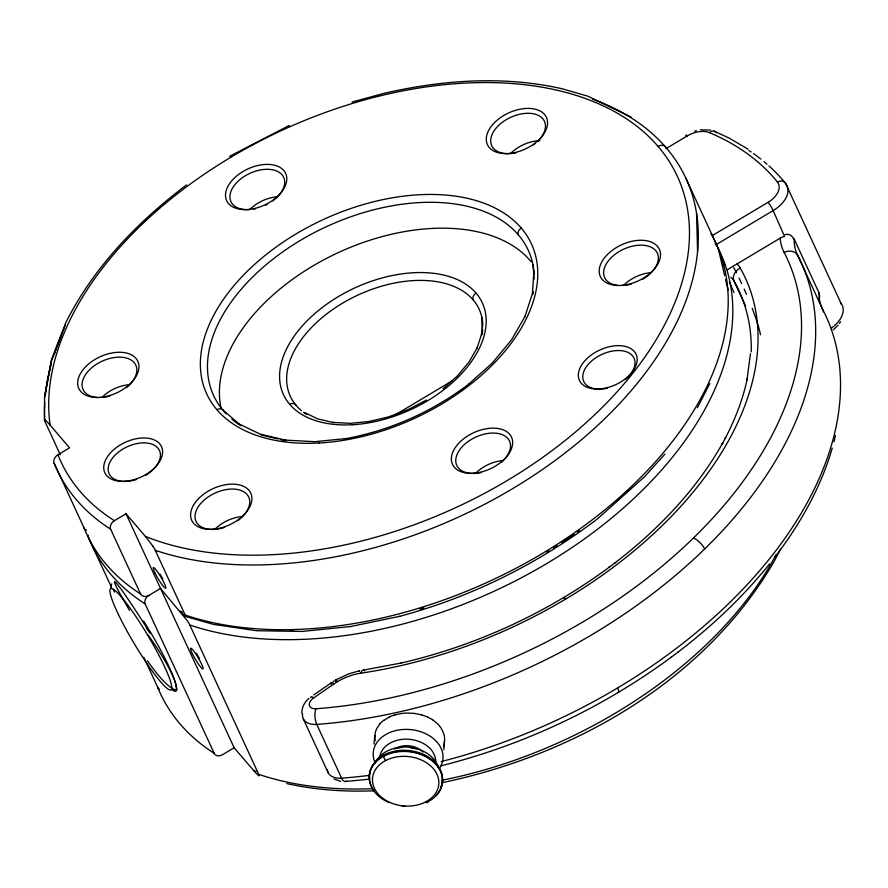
<?xml version="1.0" encoding="UTF-8"?>
<svg xmlns="http://www.w3.org/2000/svg" width="888" height="888" viewBox="0 0 888 888"><rect width="100%" height="100%" fill="white"/><g stroke="black" fill="none" stroke-linecap="round" stroke-linejoin="round"><path stroke-width="1.33" d="M379.753 724.131L376.901 728.327A35.875 25.941 9 0 0 375.191 733.055L374.836 738.117A35.742 25.785 11.5 0 0 375.202 740.67M443.8 749.783L444.622 738.627A35.742 27.328 -1.1 0 0 443.656 733.421L441.414 728.615A35.742 27.251 -0.8 0 0 437.884 724.131L433.244 720.179M481.496 334.709L482.351 321.223M532.412 293.884L533.843 271.451M750.449 353.613L746.986 380.009L747.296 378.477C742.912 399.489 735.053 419.669 725.074 438.639L725.718 437.462L722.088 444.144L722.721 442.99C696.236 490.232 657.853 529.881 615.151 562.759L615.617 562.404L609.024 567.377L609.468 567.044C547.508 612.842 476.035 645.731 400.965 663.081L401.52 662.959L363.259 670.14M374.037 744.055L374.836 735.564M444.611 741.302L444.233 743.955A35.875 27.461 1.5 0 1 443.478 746.542M259.263 775.635L259.096 775.768A14.852 1.998 59.2 0 1 258.397 775.413L255.888 773.06A53.125 7.16 59.2 0 1 253.557 770.44L234.132 747.752L126.007 513.764L114.397 520.69A339.649 207.703 -24.8 0 1 57.931 454.756L69.541 447.818L50.117 425.13A339.649 207.703 -24.8 0 1 430.98 86.258A339.649 207.703 -24.8 0 1 652.747 345.243A339.649 207.703 -24.8 0 1 145.432 536.452L126.007 513.764M44.666 397.325L51.304 361.671L65.357 325.108M833.965 441.813L835.497 435.509M832.245 448.14C820.679 488.1 799.7 524.819 774.48 557.686M481.651 333.944L477.034 348.129L477.367 347.508L469.097 361.882L457.542 375.791L443.134 388.711M524.897 316.683L532.578 293.118M818.78 300.61L819.68 296.703L819.236 293.351L794.238 239.216A8.27 5.916 -62.6 0 0 793.75 238.384M780.719 548.695L774.669 560.483M709.856 383.483L697.369 407.77M774.269 561.216C705.028 680.652 574.492 754.966 442.157 782.683M525.23 316.061L511.532 339.86L492.385 362.915L468.52 384.304M839.46 323.465L840.57 321.745M769.574 563.924C742.979 597.047 711.799 626.34 678.055 652.081M664.868 454.145L644.744 476.545L597.424 518.925C538.428 563.647 471.306 597.191 399.722 616.305L399.422 616.372M838.15 325.152L833.188 329.892M308.935 698.412C304.529 702.108 301.365 707.858 301.976 713.73M186.547 184.915C137.496 221.922 93.64 267.221 65.845 322.544L51.426 359.751L44.6 396.314L44.456 420.379L60.284 454.767M440.748 765.9C523.709 745.021 602.619 707.914 671.428 657.065M670.995 657.398L678.532 651.725M383.849 720.357L389.022 717.226M331.468 682.672L313.73 694.949M727.216 269.774L780.175 238.162A94.272 57.653 -24.8 0 0 784.126 252.425A404.806 247.552 -24.8 0 1 693.45 538.006A404.806 247.552 -24.8 0 1 315.917 708.746A9.701 5.939 -24.8 0 1 309.335 705.316A9.701 5.939 -24.8 0 1 313.608 697.946L333.988 683.882A40.892 25.008 -24.8 0 1 360.894 673.16A11.089 3.818 81.7 0 1 364.613 670.851M468.764 384.116C432.678 411.533 390.409 430.414 345.821 438.639M333.056 681.64L334.077 680.985M666.056 148.607L687.157 136.008A20.79 12.721 -24.8 0 1 709.534 132.667A6.926 4.795 -67.1 0 1 716.283 132.878M394.716 415.151L451.892 381.03M712.309 235.575L768.042 202.32A20.79 12.721 -24.8 0 0 777.433 182.073A6.926 5.428 -38.7 0 1 785.691 183.594L840.903 303.086A6.926 5.428 -38.7 0 1 841.258 304.284M715.717 244.877L773.159 210.589A27.728 16.961 -24.8 0 0 785.691 183.594A363.902 222.544 -24.8 0 0 768.953 165.912M143.812 657.242L157.731 687.368A346.575 211.943 -24.8 0 0 214.197 753.302L145.177 603.94A7.082 5.517 -40.6 0 1 148.907 595.393L160.517 588.444L187.313 620.723A8.036 1.077 59.2 0 1 189.055 623.454L259.274 775.535M234.132 747.752L222.522 754.689A7.082 5.517 -40.6 0 1 214.13 753.335M335.575 680.03L348.795 673.792L359.718 670.751L359.107 670.884M229.57 156.332L289.277 125.441M426.54 400.044L408.036 409.612L388.578 416.872L368.92 421.534M694.605 131.169L696.403 130.658M394.938 714.929L401.232 713.541A35.742 24.82 2.8 0 1 408.047 713.064L415.007 713.441M352.07 102.02L383.86 93.395M213.997 624.453L256.332 630.713L302.064 631.446L350.582 626.528M350.138 626.628L399.722 616.305M384.193 93.318C442.346 79.898 503.552 75.491 562.148 88.767L587.789 96.159L630.913 116.994M700.421 129.837L710.655 130.092M369.375 779.165L345.032 781.54M369.264 421.467L350.294 423.343L332.611 422.399L333.222 422.533L317.582 418.825L304.484 412.498M346.165 438.561L314.752 441.68L285.448 440.115L286.058 440.248L260.095 434.099L238.35 423.587M374.381 790.797C345.044 791.974 315.484 789.987 286.791 783.593M340.759 781.385L334.043 779.031M261.283 434.987L278.077 438.972M280.663 439.582L285.825 440.803M213.176 624.286L185.326 616.427L179.942 611.133A339.649 207.703 -24.8 0 0 182.362 612.087M421.689 714.829L427.716 717.049M714.23 131.147L729.126 138.106L748.04 149.151M222.677 409.757L239.05 423.965M145.432 536.452L152.803 546.042M715.295 243.989L715.606 244.633M185.648 616.061L154.545 548.784A8.036 1.077 59.2 0 0 152.814 546.065M745.576 306.016L734.021 281.008A34.654 21.19 -24.8 0 0 730.946 277.3M686.002 178.51L715.917 243.223M723.187 261.061L724.919 264.791M328.205 772.804L303.363 719.036M140.582 593.983L110.678 529.259A346.575 211.943 -24.8 0 1 54.212 463.325L84.116 528.049A346.575 211.943 -24.8 0 0 140.582 593.983A7.082 5.517 -40.6 0 0 148.895 595.349M88.334 535.264A7.082 5.517 -40.6 0 0 88.656 538.039L111.333 586.957M718.381 249.139L724.63 275.546M725.574 279.498L728.071 290.065M532.955 264.635L534.121 279.209M481.94 317.793L482.672 326.84M696.547 213.409L697.58 251.537M628.404 490.209A339.649 207.703 -24.8 0 1 617.304 500.333M579.575 530.402A339.649 207.703 -24.8 0 1 577.378 531.968M574.081 534.299A339.649 207.703 -24.8 0 1 561.738 542.668M557.176 545.643A339.649 207.703 -24.8 0 1 553.724 547.852M549.084 550.749A339.649 207.703 -24.8 0 1 546.753 552.181M423.92 607.847A339.649 207.703 -24.8 0 1 420.002 609.046M293.584 629.814A339.649 207.703 -24.8 0 1 289.444 629.87M136.43 479.509A27.728 16.961 -24.8 0 1 109.49 463.148A27.728 16.961 -24.8 0 1 151.615 444.044A27.728 16.961 -24.8 0 1 145.61 475.346M44.944 419.78A40.393 5.439 59.2 0 1 50.194 425.308M54.146 463.358A7.082 5.517 -40.6 0 1 57.942 454.778M110.612 529.304A7.082 5.517 -40.6 0 1 114.408 520.712M607.203 388.211A27.728 16.961 -24.8 0 1 584.293 370.34A27.728 16.961 -24.8 0 1 624.209 351.149A27.728 16.961 -24.8 0 1 625.052 379.631M592.651 99.178A346.575 211.943 -24.8 0 1 614.452 408.991A346.575 211.943 -24.8 0 1 155.4 550.371M44.755 421.167A346.575 211.943 -24.8 0 1 44.711 402.286M45.255 395.404A346.575 211.943 -24.8 0 1 50.971 364.99M54.179 354.412A346.575 211.943 -24.8 0 1 60.695 337.107M658.075 146.398A6.926 5.406 -40.6 0 1 666.266 147.852M185.681 616.15A8.036 1.077 59.2 0 1 185.292 616.372M710.966 233.6A346.575 211.943 -24.8 0 1 582.561 526.995A346.575 211.943 -24.8 0 1 185.303 615.095M44.378 420.046A8.614 1.166 59.2 0 1 44.866 419.935M86.547 530.269A7.082 5.517 -40.6 0 1 84.06 528.083M518.37 234.854A5.55 4.329 -40.6 0 1 521.245 228.061M226.218 413.875A173.293 105.972 -24.8 0 1 328.005 225.952A173.293 105.972 -24.8 0 1 534.199 273.782M533.411 291.575A173.293 105.972 -24.8 0 1 532.989 294.072M240.737 425.663A173.293 105.972 -24.8 0 1 231.835 419.147M216.916 409.69A5.55 4.329 -40.6 0 1 223.476 410.855M221.179 408.536A173.293 105.972 -24.8 0 1 336.019 253.668A173.293 105.972 -24.8 0 1 531.179 261.76M473.193 299.922A5.55 4.329 -40.6 0 1 476.068 293.129M301.554 410.733A103.974 63.581 -24.8 0 1 356.033 295.959A103.974 63.581 -24.8 0 1 482.739 324.109M482.728 329.159A103.974 63.581 -24.8 0 1 482.162 334.332M306.771 414.518A103.974 63.581 -24.8 0 1 303.552 412.31M289.699 404.362A5.55 4.329 -40.6 0 1 296.248 405.527M249.628 209.612A29.027 17.749 -24.8 0 1 233.477 186.591A29.027 17.749 -24.8 0 1 275.913 170.696A29.027 17.749 -24.8 0 1 272.605 200.999M267.299 204.329A29.027 17.749 -24.8 0 1 265.412 205.294M255.533 208.747A29.027 17.749 -24.8 0 1 253.535 209.135M250.25 209.08A29.027 17.749 -24.8 0 1 277.2 196.781M98.035 397.524A29.027 17.749 -24.8 0 1 86.68 373.016A29.027 17.749 -24.8 0 1 128.061 358.563A29.027 17.749 -24.8 0 1 126.374 387.634M109.679 396.115A29.027 17.749 -24.8 0 1 103.718 397.302M102.398 396.958A29.027 17.749 -24.8 0 1 129.348 384.648M162.881 578.932A8.525 1.143 59.2 0 1 160.018 574.092M224.597 527.394A29.027 17.749 -24.8 0 1 196.004 511.244A29.027 17.749 -24.8 0 1 238.406 489.688A29.027 17.749 -24.8 0 1 237.673 520.745M215.329 528.837A29.027 17.749 -24.8 0 1 242.28 516.527M481.374 472.494A29.027 17.749 -24.8 0 1 457.165 454.268A29.027 17.749 -24.8 0 1 498.079 433.466A29.027 17.749 -24.8 0 1 501.587 462.215M476.09 472.838A29.027 17.749 -24.8 0 1 503.041 460.528M617.793 285.392A29.027 17.749 -24.8 0 1 610.234 258.652A29.027 17.749 -24.8 0 1 652.736 248.096A29.027 17.749 -24.8 0 1 642.823 279.176M631.224 284.127A29.027 17.749 -24.8 0 1 623.321 285.481M623.942 284.959A29.027 17.749 -24.8 0 1 650.893 272.66M516.294 152.747A29.027 17.749 -24.8 0 1 491.885 135.009A29.027 17.749 -24.8 0 1 531.868 113.531A29.027 17.749 -24.8 0 1 537.939 141.114M534.987 143.756A29.027 17.749 -24.8 0 1 533.366 144.999M511.022 153.08A29.027 17.749 -24.8 0 1 539.837 140.681M733.777 267.643A64.091 9.735 64.9 0 1 736.407 272.771M739.049 278.122A64.091 9.735 64.9 0 1 741.647 283.572M744.144 289.011A64.091 9.735 64.9 0 1 746.475 294.317M752.258 308.425A64.091 9.735 64.9 0 1 760.494 334.765M840.903 303.086A27.728 16.961 -24.8 0 1 831.723 327.861M685.991 136.097A6.926 0.932 59.2 0 1 687.157 136.008M737.007 263.925A45.743 27.972 -24.8 0 1 740.259 268.087A11.089 8.769 -29.5 0 0 734.021 281.008A347.619 212.576 -24.8 0 1 751.248 351.837M715.24 242.979A346.575 211.943 -24.8 0 1 587.579 536.641A346.575 211.943 -24.8 0 1 189.899 625.052M145.177 603.94A346.575 211.943 -24.8 0 1 88.722 538.006M327.35 769.885A20.79 12.721 -24.8 0 0 341.603 778.166A11.089 4.595 85.8 0 0 346.52 780.996M441.158 761.593A415.895 254.334 -24.8 0 0 822.643 309.335A83.183 50.871 -24.8 0 1 819.08 292.985M369.508 775.346A415.895 254.334 -24.8 0 1 341.603 778.166L316.75 724.397A11.089 4.595 85.8 0 1 315.917 708.746M617.593 687.956A11.089 1.499 59.2 0 1 618.159 692.018M823.276 311.899A11.089 8.769 -27.4 0 0 822.643 309.335L797.79 255.566A83.183 50.871 -24.8 0 1 794.238 239.216M302.531 714.163A20.79 12.721 -24.8 0 0 316.75 724.397A415.895 254.334 -24.8 0 0 704.639 548.984A415.895 254.334 -24.8 0 0 797.79 255.566A11.089 8.769 -27.4 0 0 784.126 252.425M379.676 724.097A35.875 25.586 5.3 0 1 383.76 720.301M388.977 717.193A35.742 24.908 3.1 0 1 394.905 714.884M414.985 713.575A35.875 25.652 2.8 0 1 421.622 714.951M427.639 717.149A35.875 26.729 1.4 0 1 433.155 720.246M310.689 697.58A11.089 2.387 55.4 0 1 313.608 697.946M693.45 538.006A11.089 4.396 45.7 0 1 704.639 548.984M740.259 268.087A358.708 219.358 -24.8 0 1 360.894 673.16M563.658 598.135A11.089 1.499 59.2 0 1 565.778 599.012M331.135 684.193A11.089 2.387 55.4 0 1 333.988 683.882M335.542 681.362A11.089 1.499 59.2 0 1 337.529 681.607M375.324 763.225A35.009 26.096 5.4 0 1 410.3 729.559A35.009 26.096 5.4 0 1 439.105 768.908M379.753 757.198A28.072 20.924 5.4 0 1 410.289 739.393A28.072 20.924 5.4 0 1 435.531 763.469M394.439 749.084A19.336 14.419 5.4 0 1 423.088 752.114M375.668 762.37A32.712 24.387 5.4 0 1 408.713 747.219A32.712 24.387 5.4 0 1 438.617 768.087M398.135 748.051A28.139 20.979 5.4 0 1 402.12 747.474M410.289 747.674A28.139 20.979 5.4 0 1 416.272 748.973M369.874 779.387A36.475 27.184 5.4 0 1 409.734 750.638A36.475 27.184 5.4 0 1 440.492 787.778M373.682 790.165A36.741 27.384 5.4 0 1 383.871 755.621A3.463 1.521 62.4 0 1 384.116 754.9M383.871 755.621A36.741 27.384 5.4 0 1 431.601 759.939A36.741 27.384 5.4 0 1 435.642 795.781M389.066 802.597A36.741 27.384 5.4 0 1 376.179 761.604A36.741 27.384 5.4 0 1 431.557 760.405A36.741 27.384 5.4 0 1 427.938 801.764A3.463 1.521 62.4 0 1 425.641 801.908M404.873 806.304A36.741 27.384 5.4 0 1 402.131 806.06M385.692 760.539A3.463 1.521 62.4 0 1 383.827 756.077M143.579 621.078A62.382 8.403 59.2 0 1 172.45 674.469A62.382 8.403 59.2 0 1 171.628 689.465M111.2 587.789A62.382 8.403 59.2 0 1 111.799 583.971M146.276 628.094A62.893 9.124 54 0 1 150.183 633.388M147.974 634.909A62.105 11.133 54 0 1 176.335 688.222M114.541 592.118A62.893 2.542 60.1 0 1 113.309 589.51M110.567 585.614A62.105 5.517 64.2 0 1 110.567 585.403M129.57 610.433A62.193 2.875 58 0 1 115.806 582.517A62.193 2.875 58 0 1 146.698 627.738M776.123 554.534A346.575 211.943 -24.8 0 1 441.935 780.252M372.405 788.699A346.575 211.943 -24.8 0 1 258.919 774.414M159.374 689.21A7.082 5.517 -40.6 0 1 157.676 687.401M255.977 771.395A339.649 207.703 -24.8 0 1 253.557 770.44M199.478 658.541A8.525 1.143 59.2 0 1 196.514 653.224M177.023 689.166A62.893 14.319 58.2 0 1 176.079 690.753M175.624 689.932A62.193 13.808 60.3 0 1 147.53 660.839M780.175 238.173A13.331 10.39 -40.6 0 1 784.526 236.397L773.159 210.589A6.926 0.932 59.2 0 0 768.042 202.32M785.092 234.61A11.844 8.503 -61.7 0 1 793.384 238.672M709.534 132.667A356.976 218.304 -24.8 0 1 777.433 182.073M748.884 150.461A363.902 222.544 -24.8 0 1 751.148 151.981M753.379 153.524A363.902 222.544 -24.8 0 1 760.894 159.119M763.98 161.627A363.902 222.544 -24.8 0 1 766.988 164.18M729.348 282.084A65.235 1.121 66 0 1 734.01 292.529M723.043 265.001A65.668 14.841 61.7 0 1 723.565 265.801M125.608 481.241A31.191 19.07 -24.8 0 0 161.572 446.786A31.191 19.07 -24.8 0 0 112.321 450.982A31.191 19.07 -24.8 0 0 125.608 481.241M600.188 388.9A31.191 19.07 -24.8 0 0 636.163 354.456A31.191 19.07 -24.8 0 0 586.901 358.652A31.191 19.07 -24.8 0 0 600.188 388.9M318.97 443.001A178.832 109.357 -24.8 0 0 533.633 249.262A178.832 109.357 -24.8 0 0 254.623 264.358A178.832 109.357 -24.8 0 0 318.97 443.001M352.192 424.753A109.524 66.977 -24.8 0 0 483.66 306.116A109.524 66.977 -24.8 0 0 312.787 315.362A109.524 66.977 -24.8 0 0 352.192 424.753M248.285 209.468A32.49 19.869 -24.8 0 0 285.747 173.582A32.49 19.869 -24.8 0 0 234.443 177.944A32.49 19.869 -24.8 0 0 248.285 209.468M100.433 397.336A32.49 19.869 -24.8 0 0 137.906 361.449A32.49 19.869 -24.8 0 0 86.591 365.823A32.49 19.869 -24.8 0 0 100.433 397.336M155.178 573.282A11.988 1.61 59.2 0 0 165.668 588.233A11.988 1.61 59.2 0 0 157.82 572.249A11.988 1.61 59.2 0 0 155.178 573.282M213.353 529.215A32.49 19.869 -24.8 0 0 250.827 493.328A32.49 19.869 -24.8 0 0 199.511 497.702A32.49 19.869 -24.8 0 0 213.353 529.215M474.125 473.215A32.49 19.869 -24.8 0 0 511.599 437.329A32.49 19.869 -24.8 0 0 460.284 441.702A32.49 19.869 -24.8 0 0 474.125 473.215M621.977 285.348A32.49 19.869 -24.8 0 0 659.44 249.45A32.49 19.869 -24.8 0 0 608.125 253.824A32.49 19.869 -24.8 0 0 621.977 285.348M509.046 153.469A32.49 19.869 -24.8 0 0 546.52 117.582A32.49 19.869 -24.8 0 0 495.204 121.956A32.49 19.869 -24.8 0 0 509.046 153.469M386.213 800.543A33.267 24.797 5.4 0 0 438.705 785.147A33.267 24.797 5.4 0 0 392.096 757.975A33.267 24.797 5.4 0 0 386.213 800.543M192.441 653.934A11.988 1.61 59.2 0 0 202.93 668.886A11.988 1.61 59.2 0 0 195.083 652.902A11.988 1.61 59.2 0 0 192.441 653.934M118.426 614.474A58.919 7.937 59.2 0 0 170.574 689.998A58.919 7.937 59.2 0 0 133.688 613.286A58.919 7.937 59.2 0 0 118.426 614.474"/></g></svg>
